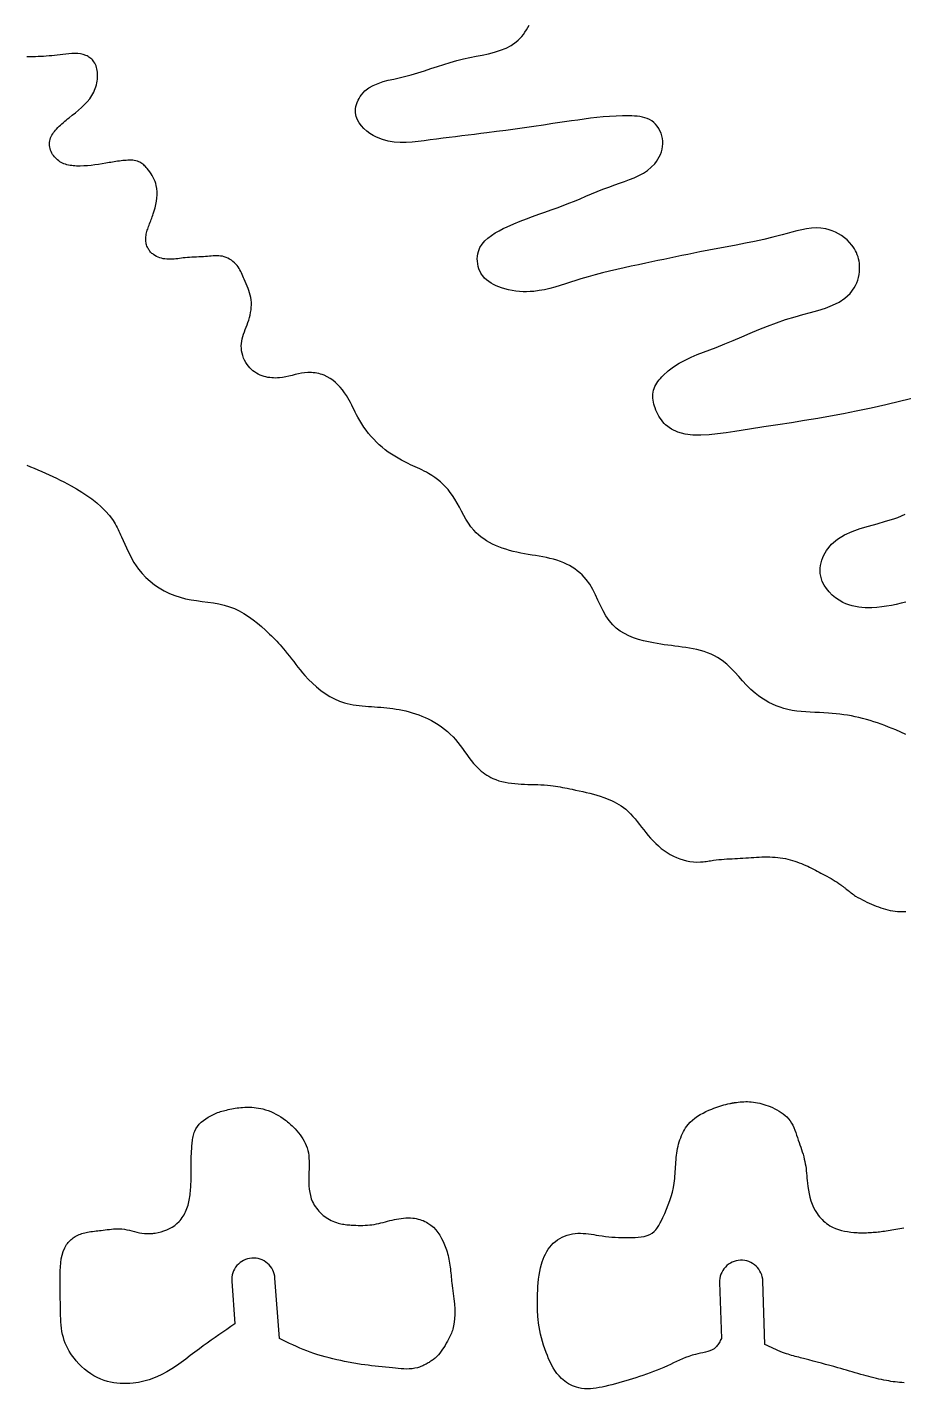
# Model space of a CAD drawing. Extents: x 0 to 235, y 0 to 140.
# Drawn here: x 174.3 to 204.63, y 0.79 to 47.94 of the extents above; entities that cross this region are included whole.
import ezdxf

# ---------------------------------------------------------------- set-up
doc = ezdxf.new("R2010")
doc.units = 0
doc.layers.add('CK_LEVEL_1', color=1, linetype='CONTINUOUS')

msp = doc.modelspace()

# ---------------------------------------------------------------- linework, layer by layer
at = {"layer": 'CK_LEVEL_1'}
for points in [[(205.058, 35.125), (204.534, 34.995), (204.015, 34.871), (203.5, 34.753), (202.986, 34.644), (202.544, 34.556), (202.1, 34.475), (201.653, 34.398), (201.2, 34.323), (200.74, 34.25), (200.269, 34.178), (199.787, 34.104), (199.291, 34.028), (198.779, 33.948), (198.484, 33.902), (198.187, 33.86), (197.892, 33.828), (197.604, 33.812), (197.325, 33.818), (197.06, 33.851), (196.814, 33.917), (196.589, 34.023), (196.389, 34.174), (196.337, 34.227), (196.288, 34.283), (196.241, 34.343), (196.198, 34.406), (196.157, 34.472), (196.119, 34.54), (196.084, 34.611), (196.053, 34.684), (196.025, 34.759), (196.003, 34.827), (195.984, 34.895), (195.969, 34.964), (195.957, 35.033), (195.95, 35.102), (195.948, 35.171), (195.951, 35.238), (195.959, 35.305), (195.972, 35.371), (195.992, 35.435), (196.017, 35.498), (196.048, 35.558), (196.083, 35.618), (196.121, 35.675), (196.163, 35.731), (196.208, 35.785), (196.256, 35.837), (196.305, 35.888), (196.478, 36.045), (196.664, 36.183), (196.86, 36.306), (197.063, 36.416), (197.273, 36.515), (197.486, 36.606), (197.703, 36.691), (197.919, 36.774), (198.135, 36.857), (198.435, 36.977), (198.731, 37.101), (199.025, 37.226), (199.319, 37.352), (199.615, 37.475), (199.916, 37.595), (200.224, 37.71), (200.541, 37.819), (200.869, 37.919), (201.132, 37.992), (201.398, 38.063), (201.662, 38.137), (201.918, 38.22), (202.163, 38.316), (202.39, 38.429), (202.594, 38.565), (202.772, 38.728), (202.916, 38.923), (202.961, 39.006), (203.001, 39.094), (203.035, 39.186), (203.062, 39.281), (203.083, 39.378), (203.097, 39.476), (203.104, 39.576), (203.103, 39.675), (203.095, 39.773), (203.084, 39.849), (203.067, 39.923), (203.047, 39.996), (203.021, 40.068), (202.992, 40.138), (202.959, 40.206), (202.921, 40.272), (202.88, 40.337), (202.835, 40.399), (202.757, 40.491), (202.672, 40.577), (202.579, 40.656), (202.481, 40.728), (202.377, 40.792), (202.269, 40.848), (202.158, 40.895), (202.044, 40.934), (201.929, 40.962), (201.764, 40.987), (201.599, 40.994), (201.432, 40.985), (201.265, 40.964), (201.097, 40.933), (200.929, 40.895), (200.761, 40.851), (200.593, 40.805), (200.426, 40.759), (200.104, 40.675), (199.785, 40.599), (199.466, 40.529), (199.149, 40.463), (198.832, 40.401), (198.516, 40.342), (198.2, 40.283), (197.884, 40.224), (197.568, 40.164), (197.361, 40.123), (197.154, 40.08), (196.947, 40.037), (196.739, 39.994), (196.532, 39.95), (196.324, 39.905), (196.117, 39.861), (195.909, 39.816), (195.702, 39.772), (195.451, 39.719), (195.2, 39.665), (194.95, 39.611), (194.7, 39.556), (194.45, 39.498), (194.201, 39.437), (193.953, 39.373), (193.705, 39.304), (193.458, 39.231), (193.278, 39.173), (193.099, 39.115), (192.919, 39.056), (192.739, 38.999), (192.559, 38.946), (192.378, 38.898), (192.196, 38.856), (192.013, 38.822), (191.829, 38.798), (191.704, 38.789), (191.579, 38.784), (191.454, 38.786), (191.328, 38.793), (191.202, 38.806), (191.077, 38.825), (190.952, 38.851), (190.828, 38.883), (190.704, 38.922), (190.612, 38.956), (190.522, 38.994), (190.434, 39.037), (190.349, 39.084), (190.269, 39.137), (190.193, 39.196), (190.124, 39.26), (190.062, 39.331), (190.008, 39.408), (190.008, 39.408), (190.007, 39.41), (190.006, 39.411), (190.005, 39.412), (190.004, 39.414), (190.004, 39.415), (190.003, 39.416), (190.002, 39.418), (190.001, 39.419), (190, 39.42), (189.96, 39.497), (189.927, 39.578), (189.902, 39.663), (189.884, 39.749), (189.873, 39.838), (189.871, 39.926), (189.876, 40.014), (189.889, 40.099), (189.91, 40.181), (189.963, 40.313), (190.037, 40.434), (190.13, 40.543), (190.237, 40.644), (190.357, 40.736), (190.487, 40.82), (190.623, 40.897), (190.764, 40.969), (190.907, 41.037), (191.13, 41.136), (191.351, 41.227), (191.57, 41.312), (191.786, 41.392), (192.001, 41.469), (192.214, 41.544), (192.426, 41.619), (192.636, 41.695), (192.846, 41.773), (193.04, 41.849), (193.234, 41.927), (193.428, 42.007), (193.623, 42.089), (193.819, 42.17), (194.017, 42.251), (194.217, 42.332), (194.42, 42.41), (194.626, 42.485), (194.797, 42.545), (194.968, 42.604), (195.138, 42.666), (195.304, 42.733), (195.465, 42.807), (195.618, 42.89), (195.762, 42.985), (195.894, 43.094), (196.013, 43.219), (196.07, 43.293), (196.122, 43.371), (196.169, 43.454), (196.209, 43.54), (196.241, 43.629), (196.267, 43.721), (196.284, 43.814), (196.292, 43.909), (196.29, 44.004), (196.279, 44.095), (196.259, 44.186), (196.23, 44.274), (196.193, 44.359), (196.149, 44.441), (196.098, 44.516), (196.04, 44.586), (195.976, 44.648), (195.907, 44.702), (195.833, 44.747), (195.754, 44.783), (195.671, 44.812), (195.585, 44.833), (195.497, 44.849), (195.407, 44.861), (195.315, 44.868), (195.223, 44.872), (195.13, 44.874), (194.899, 44.874), (194.672, 44.868), (194.447, 44.855), (194.224, 44.837), (194.004, 44.815), (193.784, 44.79), (193.565, 44.762), (193.347, 44.731), (193.128, 44.7), (192.806, 44.653), (192.483, 44.606), (192.158, 44.558), (191.833, 44.511), (191.508, 44.464), (191.182, 44.418), (190.856, 44.373), (190.531, 44.329), (190.206, 44.287), (189.989, 44.26), (189.772, 44.233), (189.555, 44.207), (189.338, 44.181), (189.121, 44.155), (188.903, 44.128), (188.685, 44.101), (188.465, 44.073), (188.245, 44.043), (188.036, 44.014), (187.827, 43.988), (187.617, 43.966), (187.408, 43.954), (187.2, 43.953), (186.993, 43.968), (186.788, 44.001), (186.586, 44.056), (186.386, 44.137), (186.268, 44.198), (186.155, 44.269), (186.047, 44.348), (185.947, 44.436), (185.858, 44.532), (185.783, 44.634), (185.722, 44.743), (185.68, 44.857), (185.658, 44.976), (185.655, 45.049), (185.659, 45.123), (185.671, 45.197), (185.69, 45.271), (185.714, 45.343), (185.744, 45.414), (185.779, 45.482), (185.818, 45.546), (185.861, 45.607), (185.981, 45.738), (186.119, 45.844), (186.272, 45.932), (186.437, 46.002), (186.611, 46.06), (186.792, 46.109), (186.977, 46.152), (187.163, 46.192), (187.347, 46.234), (187.585, 46.295), (187.817, 46.363), (188.044, 46.435), (188.268, 46.51), (188.49, 46.585), (188.713, 46.659), (188.937, 46.729), (189.165, 46.795), (189.399, 46.853), (189.612, 46.899), (189.827, 46.941), (190.044, 46.983), (190.258, 47.028), (190.468, 47.081), (190.671, 47.145), (190.865, 47.223), (191.046, 47.318), (191.213, 47.436), (191.281, 47.494), (191.346, 47.558), (191.407, 47.625), (191.465, 47.697), (191.52, 47.772), (191.571, 47.851), (191.618, 47.933), (191.662, 48.019)], [(204.706, 23.456), (204.531, 23.533), (204.355, 23.609), (204.23, 23.661), (204.104, 23.711), (203.978, 23.76), (203.851, 23.807), (203.723, 23.852), (203.594, 23.895), (203.465, 23.935), (203.335, 23.973), (203.205, 24.008), (203.076, 24.039), (202.946, 24.068), (202.816, 24.094), (202.685, 24.117), (202.553, 24.138), (202.421, 24.156), (202.289, 24.171), (202.156, 24.184), (202.023, 24.195), (201.866, 24.204), (201.709, 24.211), (201.552, 24.217), (201.395, 24.225), (201.238, 24.234), (201.082, 24.247), (200.927, 24.264), (200.773, 24.288), (200.62, 24.319), (200.484, 24.354), (200.349, 24.397), (200.217, 24.446), (200.087, 24.502), (199.959, 24.565), (199.835, 24.635), (199.715, 24.71), (199.599, 24.792), (199.487, 24.88), (199.336, 25.015), (199.193, 25.159), (199.055, 25.307), (198.92, 25.458), (198.784, 25.607), (198.645, 25.751), (198.502, 25.887), (198.35, 26.01), (198.189, 26.119), (198.078, 26.18), (197.962, 26.234), (197.843, 26.281), (197.72, 26.322), (197.595, 26.358), (197.468, 26.39), (197.34, 26.417), (197.211, 26.441), (197.083, 26.462), (196.959, 26.481), (196.835, 26.498), (196.712, 26.514), (196.589, 26.529), (196.466, 26.545), (196.343, 26.561), (196.219, 26.579), (196.095, 26.599), (195.969, 26.621), (195.795, 26.656), (195.622, 26.698), (195.449, 26.747), (195.28, 26.804), (195.117, 26.871), (194.961, 26.947), (194.815, 27.035), (194.679, 27.134), (194.557, 27.246), (194.431, 27.395), (194.322, 27.559), (194.224, 27.734), (194.134, 27.918), (194.048, 28.105), (193.96, 28.292), (193.866, 28.476), (193.762, 28.652), (193.644, 28.818), (193.573, 28.901), (193.498, 28.98), (193.417, 29.054), (193.333, 29.124), (193.245, 29.189), (193.153, 29.249), (193.059, 29.305), (192.962, 29.355), (192.863, 29.401), (192.746, 29.447), (192.627, 29.487), (192.507, 29.522), (192.385, 29.552), (192.262, 29.579), (192.139, 29.603), (192.015, 29.625), (191.89, 29.645), (191.766, 29.666), (191.635, 29.688), (191.505, 29.711), (191.375, 29.736), (191.245, 29.763), (191.117, 29.793), (190.989, 29.827), (190.862, 29.864), (190.736, 29.906), (190.612, 29.953), (190.504, 29.998), (190.398, 30.048), (190.295, 30.102), (190.193, 30.16), (190.096, 30.223), (190.002, 30.291), (189.912, 30.363), (189.827, 30.44), (189.749, 30.522), (189.65, 30.642), (189.561, 30.769), (189.479, 30.903), (189.402, 31.04), (189.328, 31.18), (189.254, 31.321), (189.178, 31.461), (189.098, 31.598), (189.012, 31.731), (188.937, 31.833), (188.858, 31.931), (188.775, 32.024), (188.686, 32.114), (188.594, 32.199), (188.497, 32.279), (188.397, 32.355), (188.294, 32.426), (188.188, 32.491), (188.112, 32.534), (188.035, 32.574), (187.957, 32.612), (187.879, 32.65), (187.8, 32.686), (187.72, 32.722), (187.641, 32.757), (187.562, 32.794), (187.483, 32.831), (187.363, 32.89), (187.244, 32.952), (187.128, 33.017), (187.013, 33.086), (186.9, 33.158), (186.79, 33.233), (186.683, 33.313), (186.579, 33.397), (186.478, 33.484), (186.38, 33.577), (186.286, 33.674), (186.195, 33.774), (186.108, 33.879), (186.025, 33.986), (185.947, 34.096), (185.872, 34.209), (185.802, 34.325), (185.736, 34.442), (185.692, 34.525), (185.65, 34.609), (185.609, 34.693), (185.568, 34.777), (185.527, 34.861), (185.484, 34.944), (185.44, 35.027), (185.394, 35.109), (185.345, 35.19), (185.279, 35.289), (185.207, 35.384), (185.131, 35.475), (185.049, 35.562), (184.962, 35.643), (184.871, 35.717), (184.774, 35.784), (184.673, 35.842), (184.567, 35.891), (184.507, 35.913), (184.446, 35.933), (184.385, 35.949), (184.322, 35.962), (184.259, 35.973), (184.196, 35.98), (184.133, 35.985), (184.069, 35.986), (184.006, 35.985), (183.896, 35.976), (183.786, 35.96), (183.678, 35.939), (183.57, 35.914), (183.462, 35.888), (183.353, 35.862), (183.245, 35.838), (183.135, 35.818), (183.025, 35.804), (182.958, 35.799), (182.89, 35.797), (182.823, 35.798), (182.755, 35.802), (182.688, 35.809), (182.621, 35.82), (182.555, 35.834), (182.49, 35.852), (182.425, 35.873), (182.357, 35.9), (182.291, 35.932), (182.227, 35.967), (182.165, 36.007), (182.106, 36.051), (182.05, 36.098), (181.997, 36.15), (181.948, 36.205), (181.903, 36.263), (181.856, 36.335), (181.816, 36.41), (181.782, 36.489), (181.753, 36.571), (181.732, 36.654), (181.716, 36.739), (181.707, 36.823), (181.705, 36.908), (181.709, 36.992), (181.72, 37.075), (181.737, 37.157), (181.759, 37.238), (181.784, 37.318), (181.812, 37.398), (181.843, 37.478), (181.874, 37.558), (181.904, 37.639), (181.934, 37.72), (181.962, 37.805), (181.987, 37.891), (182.008, 37.978), (182.026, 38.066), (182.04, 38.153), (182.049, 38.241), (182.053, 38.328), (182.052, 38.415), (182.045, 38.502), (182.032, 38.583), (182.014, 38.664), (181.992, 38.744), (181.966, 38.823), (181.938, 38.902), (181.907, 38.981), (181.874, 39.059), (181.841, 39.138), (181.808, 39.216), (181.785, 39.272), (181.761, 39.327), (181.737, 39.382), (181.712, 39.436), (181.686, 39.49), (181.658, 39.542), (181.627, 39.593), (181.594, 39.642), (181.558, 39.69), (181.514, 39.741), (181.466, 39.789), (181.414, 39.833), (181.359, 39.874), (181.301, 39.911), (181.241, 39.943), (181.179, 39.971), (181.116, 39.994), (181.051, 40.011), (180.988, 40.022), (180.924, 40.029), (180.86, 40.031), (180.795, 40.03), (180.73, 40.027), (180.665, 40.022), (180.6, 40.016), (180.535, 40.009), (180.469, 40.004), (180.39, 39.998), (180.31, 39.993), (180.231, 39.989), (180.152, 39.986), (180.073, 39.983), (179.994, 39.979), (179.915, 39.975), (179.837, 39.969), (179.758, 39.962), (179.695, 39.954), (179.631, 39.945), (179.567, 39.937), (179.504, 39.928), (179.44, 39.92), (179.376, 39.914), (179.312, 39.909), (179.248, 39.907), (179.183, 39.908), (179.122, 39.912), (179.061, 39.919), (179, 39.929), (178.94, 39.944), (178.881, 39.962), (178.824, 39.983), (178.768, 40.009), (178.715, 40.039), (178.665, 40.072), (178.639, 40.092), (178.613, 40.114), (178.589, 40.136), (178.566, 40.16), (178.544, 40.185), (178.524, 40.21), (178.505, 40.237), (178.487, 40.265), (178.471, 40.293), (178.454, 40.33), (178.439, 40.367), (178.426, 40.406), (178.416, 40.445), (178.408, 40.484), (178.403, 40.525), (178.399, 40.565), (178.398, 40.606), (178.399, 40.646), (178.402, 40.691), (178.408, 40.737), (178.416, 40.781), (178.426, 40.826), (178.438, 40.87), (178.451, 40.914), (178.465, 40.957), (178.479, 41), (178.495, 41.043), (178.513, 41.092), (178.531, 41.14), (178.549, 41.189), (178.568, 41.237), (178.586, 41.285), (178.604, 41.334), (178.622, 41.382), (178.64, 41.431), (178.657, 41.481), (178.691, 41.587), (178.721, 41.696), (178.747, 41.805), (178.768, 41.916), (178.782, 42.027), (178.79, 42.137), (178.789, 42.247), (178.78, 42.356), (178.76, 42.463), (178.741, 42.534), (178.718, 42.604), (178.689, 42.673), (178.657, 42.74), (178.621, 42.806), (178.582, 42.871), (178.539, 42.934), (178.493, 42.995), (178.444, 43.054), (178.416, 43.086), (178.387, 43.117), (178.357, 43.147), (178.326, 43.176), (178.295, 43.203), (178.262, 43.228), (178.228, 43.251), (178.193, 43.271), (178.157, 43.289), (178.107, 43.308), (178.055, 43.322), (178.001, 43.332), (177.946, 43.338), (177.89, 43.341), (177.833, 43.341), (177.776, 43.339), (177.719, 43.335), (177.663, 43.33), (177.602, 43.324), (177.543, 43.317), (177.484, 43.309), (177.425, 43.301), (177.367, 43.293), (177.309, 43.284), (177.251, 43.275), (177.193, 43.265), (177.135, 43.255), (177.011, 43.234), (176.886, 43.213), (176.761, 43.194), (176.635, 43.175), (176.509, 43.16), (176.383, 43.148), (176.255, 43.14), (176.128, 43.137), (176, 43.139), (175.944, 43.142), (175.889, 43.147), (175.834, 43.153), (175.779, 43.161), (175.725, 43.172), (175.671, 43.184), (175.619, 43.2), (175.567, 43.218), (175.517, 43.24), (175.471, 43.263), (175.427, 43.288), (175.385, 43.317), (175.344, 43.348), (175.305, 43.382), (175.269, 43.418), (175.234, 43.457), (175.203, 43.498), (175.174, 43.541), (175.146, 43.589), (175.122, 43.639), (175.102, 43.691), (175.086, 43.744), (175.074, 43.797), (175.066, 43.851), (175.063, 43.905), (175.065, 43.958), (175.072, 44.011), (175.085, 44.061), (175.102, 44.111), (175.123, 44.159), (175.148, 44.205), (175.177, 44.251), (175.208, 44.295), (175.241, 44.338), (175.276, 44.38), (175.311, 44.42), (175.357, 44.468), (175.402, 44.515), (175.449, 44.559), (175.497, 44.603), (175.545, 44.646), (175.594, 44.688), (175.643, 44.729), (175.693, 44.77), (175.744, 44.811), (175.853, 44.898), (175.962, 44.986), (176.07, 45.076), (176.176, 45.168), (176.276, 45.265), (176.371, 45.365), (176.457, 45.471), (176.534, 45.583), (176.6, 45.701), (176.627, 45.761), (176.65, 45.822), (176.671, 45.885), (176.689, 45.949), (176.703, 46.014), (176.714, 46.08), (176.722, 46.147), (176.727, 46.215), (176.728, 46.283), (176.727, 46.339), (176.723, 46.394), (176.717, 46.449), (176.707, 46.503), (176.694, 46.556), (176.678, 46.607), (176.658, 46.657), (176.634, 46.704), (176.605, 46.749), (176.582, 46.781), (176.555, 46.811), (176.527, 46.839), (176.497, 46.865), (176.466, 46.89), (176.433, 46.913), (176.399, 46.934), (176.364, 46.953), (176.328, 46.97), (176.235, 47.004), (176.139, 47.025), (176.041, 47.037), (175.941, 47.04), (175.84, 47.037), (175.738, 47.028), (175.635, 47.016), (175.532, 47.002), (175.43, 46.988), (175.334, 46.977), (175.239, 46.966), (175.144, 46.957), (175.049, 46.95), (174.955, 46.943), (174.861, 46.937), (174.767, 46.932), (174.673, 46.928), (174.579, 46.925), (174.531, 46.924), (174.482, 46.922), (174.433, 46.921), (174.384, 46.921), (174.335, 46.921), (174.286, 46.921)], [(174.287, 32.78), (174.414, 32.726), (174.541, 32.672), (174.667, 32.617), (174.796, 32.56), (174.924, 32.503), (175.052, 32.444), (175.179, 32.385), (175.306, 32.324), (175.433, 32.261), (175.559, 32.197), (175.685, 32.132), (175.811, 32.064), (175.996, 31.959), (176.18, 31.848), (176.36, 31.731), (176.534, 31.608), (176.701, 31.476), (176.859, 31.337), (177.007, 31.188), (177.142, 31.03), (177.264, 30.861), (177.301, 30.802), (177.337, 30.742), (177.372, 30.681), (177.405, 30.618), (177.437, 30.556), (177.468, 30.492), (177.498, 30.428), (177.528, 30.364), (177.558, 30.299), (177.615, 30.17), (177.673, 30.041), (177.732, 29.912), (177.791, 29.784), (177.854, 29.658), (177.92, 29.534), (177.99, 29.413), (178.065, 29.295), (178.146, 29.181), (178.269, 29.031), (178.403, 28.89), (178.548, 28.758), (178.703, 28.637), (178.867, 28.526), (179.038, 28.427), (179.215, 28.339), (179.398, 28.265), (179.584, 28.203), (179.774, 28.155), (179.966, 28.117), (180.159, 28.087), (180.353, 28.061), (180.546, 28.035), (180.738, 28.008), (180.927, 27.974), (181.113, 27.932), (181.296, 27.877), (181.467, 27.811), (181.634, 27.731), (181.797, 27.64), (181.955, 27.538), (182.109, 27.428), (182.259, 27.311), (182.405, 27.188), (182.546, 27.06), (182.684, 26.929), (182.747, 26.867), (182.809, 26.805), (182.871, 26.742), (182.931, 26.679), (182.99, 26.615), (183.049, 26.551), (183.107, 26.486), (183.163, 26.42), (183.219, 26.354), (183.295, 26.261), (183.37, 26.166), (183.443, 26.07), (183.517, 25.974), (183.591, 25.878), (183.666, 25.782), (183.742, 25.687), (183.819, 25.592), (183.9, 25.499), (184.028, 25.36), (184.163, 25.226), (184.304, 25.099), (184.452, 24.979), (184.605, 24.869), (184.764, 24.769), (184.928, 24.681), (185.097, 24.607), (185.272, 24.547), (185.372, 24.52), (185.474, 24.497), (185.577, 24.479), (185.681, 24.464), (185.786, 24.451), (185.891, 24.441), (185.997, 24.433), (186.102, 24.425), (186.208, 24.418), (186.315, 24.41), (186.422, 24.402), (186.529, 24.394), (186.635, 24.384), (186.741, 24.374), (186.847, 24.362), (186.953, 24.348), (187.058, 24.332), (187.163, 24.315), (187.279, 24.292), (187.394, 24.267), (187.508, 24.239), (187.622, 24.207), (187.734, 24.172), (187.846, 24.133), (187.956, 24.091), (188.065, 24.045), (188.172, 23.995), (188.291, 23.934), (188.407, 23.868), (188.52, 23.797), (188.63, 23.721), (188.736, 23.641), (188.839, 23.556), (188.938, 23.466), (189.031, 23.372), (189.121, 23.274), (189.203, 23.174), (189.282, 23.071), (189.358, 22.967), (189.433, 22.861), (189.508, 22.755), (189.584, 22.65), (189.662, 22.547), (189.745, 22.447), (189.832, 22.351), (189.888, 22.294), (189.946, 22.24), (190.007, 22.187), (190.07, 22.137), (190.134, 22.09), (190.201, 22.045), (190.269, 22.004), (190.339, 21.965), (190.41, 21.931), (190.512, 21.888), (190.617, 21.852), (190.725, 21.822), (190.833, 21.797), (190.944, 21.778), (191.055, 21.762), (191.167, 21.75), (191.28, 21.741), (191.393, 21.734), (191.507, 21.729), (191.621, 21.725), (191.734, 21.722), (191.848, 21.719), (191.961, 21.715), (192.073, 21.711), (192.186, 21.704), (192.298, 21.696), (192.41, 21.685), (192.493, 21.675), (192.575, 21.663), (192.657, 21.65), (192.74, 21.636), (192.822, 21.621), (192.904, 21.605), (192.986, 21.588), (193.068, 21.571), (193.15, 21.554), (193.273, 21.528), (193.397, 21.502), (193.52, 21.475), (193.643, 21.446), (193.765, 21.416), (193.887, 21.384), (194.008, 21.349), (194.129, 21.311), (194.249, 21.27), (194.339, 21.236), (194.429, 21.2), (194.518, 21.161), (194.605, 21.119), (194.69, 21.075), (194.773, 21.027), (194.854, 20.976), (194.931, 20.922), (195.006, 20.864), (195.094, 20.786), (195.178, 20.703), (195.258, 20.617), (195.335, 20.526), (195.409, 20.433), (195.483, 20.339), (195.556, 20.244), (195.629, 20.148), (195.704, 20.054), (195.786, 19.955), (195.87, 19.859), (195.957, 19.766), (196.046, 19.676), (196.14, 19.59), (196.237, 19.508), (196.337, 19.431), (196.442, 19.36), (196.551, 19.294), (196.657, 19.238), (196.767, 19.188), (196.881, 19.144), (196.996, 19.107), (197.113, 19.077), (197.232, 19.054), (197.351, 19.04), (197.47, 19.033), (197.59, 19.036), (197.641, 19.039), (197.692, 19.045), (197.743, 19.051), (197.794, 19.058), (197.845, 19.066), (197.896, 19.074), (197.947, 19.082), (197.998, 19.09), (198.048, 19.098), (198.14, 19.11), (198.232, 19.12), (198.325, 19.128), (198.417, 19.134), (198.51, 19.14), (198.602, 19.145), (198.695, 19.15), (198.787, 19.154), (198.88, 19.159), (198.973, 19.165), (199.066, 19.172), (199.16, 19.178), (199.253, 19.185), (199.346, 19.191), (199.439, 19.197), (199.533, 19.202), (199.626, 19.207), (199.72, 19.21), (199.811, 19.212), (199.903, 19.212), (199.994, 19.211), (200.085, 19.208), (200.176, 19.202), (200.267, 19.194), (200.358, 19.184), (200.448, 19.17), (200.537, 19.154), (200.617, 19.136), (200.697, 19.115), (200.776, 19.093), (200.855, 19.068), (200.933, 19.041), (201.011, 19.012), (201.088, 18.982), (201.164, 18.95), (201.24, 18.917), (201.307, 18.886), (201.373, 18.855), (201.439, 18.823), (201.505, 18.79), (201.57, 18.756), (201.635, 18.723), (201.7, 18.688), (201.765, 18.654), (201.83, 18.618), (201.901, 18.579), (201.972, 18.54), (202.043, 18.5), (202.113, 18.459), (202.183, 18.418), (202.252, 18.375), (202.32, 18.332), (202.388, 18.287), (202.455, 18.241), (202.474, 18.227), (202.494, 18.213), (202.513, 18.199), (202.532, 18.185), (202.551, 18.17), (202.571, 18.156), (202.59, 18.141), (202.609, 18.127), (202.628, 18.112), (202.665, 18.083), (202.703, 18.054), (202.74, 18.025), (202.777, 17.996), (202.814, 17.967), (202.851, 17.937), (202.889, 17.908), (202.926, 17.878), (202.963, 17.849), (203.04, 17.808), (203.119, 17.768), (203.197, 17.727), (203.275, 17.688), (203.354, 17.65), (203.434, 17.612), (203.514, 17.576), (203.595, 17.541), (203.677, 17.508), (203.756, 17.478), (203.837, 17.45), (203.918, 17.424), (204, 17.401), (204.082, 17.38), (204.165, 17.362), (204.248, 17.347), (204.331, 17.336), (204.415, 17.327), (204.511, 17.322), (204.606, 17.321), (204.702, 17.322)], [(204.704, 28.036), (204.538, 27.995), (204.371, 27.957), (204.204, 27.922), (204.036, 27.892), (203.868, 27.868), (203.699, 27.85), (203.528, 27.84), (203.414, 27.838), (203.299, 27.841), (203.184, 27.848), (203.07, 27.86), (202.957, 27.879), (202.845, 27.905), (202.734, 27.937), (202.625, 27.978), (202.518, 28.027), (202.39, 28.099), (202.267, 28.184), (202.153, 28.28), (202.048, 28.387), (201.954, 28.502), (201.875, 28.625), (201.811, 28.755), (201.766, 28.89), (201.74, 29.029), (201.734, 29.121), (201.737, 29.214), (201.748, 29.306), (201.767, 29.397), (201.792, 29.488), (201.824, 29.576), (201.862, 29.661), (201.905, 29.744), (201.952, 29.822), (202.128, 30.04), (202.34, 30.218), (202.58, 30.363), (202.843, 30.483), (203.123, 30.583), (203.414, 30.67), (203.709, 30.752), (204.003, 30.835), (204.29, 30.925), (204.424, 30.972), (204.555, 31.023), (204.683, 31.076)]]:
    msp.add_lwpolyline(points, dxfattribs=at)
msp.add_lwpolyline([(181.48, 3.037), (181.343, 2.944), (181.205, 2.851), (181.068, 2.758), (180.931, 2.665), (180.795, 2.57), (180.659, 2.475), (180.523, 2.378), (180.388, 2.281), (180.254, 2.181), (180.096, 2.062), (179.939, 1.942), (179.781, 1.823), (179.621, 1.706), (179.46, 1.592), (179.296, 1.484), (179.129, 1.383), (178.957, 1.29), (178.781, 1.207), (178.693, 1.171), (178.605, 1.138), (178.515, 1.108), (178.425, 1.08), (178.333, 1.055), (178.241, 1.034), (178.147, 1.015), (178.053, 0.999), (177.959, 0.987), (177.847, 0.977), (177.734, 0.971), (177.622, 0.971), (177.51, 0.975), (177.398, 0.985), (177.287, 1.001), (177.178, 1.021), (177.069, 1.048), (176.963, 1.081), (176.84, 1.127), (176.72, 1.182), (176.603, 1.245), (176.491, 1.314), (176.382, 1.391), (176.278, 1.474), (176.178, 1.562), (176.083, 1.657), (175.994, 1.756), (175.927, 1.837), (175.864, 1.921), (175.805, 2.007), (175.75, 2.095), (175.7, 2.186), (175.654, 2.279), (175.613, 2.374), (175.576, 2.47), (175.546, 2.569), (175.519, 2.674), (175.497, 2.781), (175.48, 2.889), (175.468, 2.998), (175.459, 3.108), (175.453, 3.218), (175.449, 3.328), (175.446, 3.438), (175.445, 3.547), (175.443, 3.664), (175.442, 3.78), (175.441, 3.896), (175.44, 4.011), (175.44, 4.128), (175.439, 4.244), (175.438, 4.362), (175.438, 4.48), (175.437, 4.6), (175.437, 4.739), (175.439, 4.879), (175.444, 5.018), (175.455, 5.156), (175.473, 5.292), (175.501, 5.423), (175.54, 5.55), (175.592, 5.671), (175.659, 5.784), (175.686, 5.821), (175.715, 5.857), (175.745, 5.892), (175.777, 5.925), (175.811, 5.957), (175.846, 5.987), (175.883, 6.016), (175.921, 6.043), (175.96, 6.067), (176.003, 6.092), (176.048, 6.114), (176.094, 6.134), (176.14, 6.152), (176.188, 6.168), (176.235, 6.182), (176.284, 6.195), (176.333, 6.206), (176.381, 6.217), (176.441, 6.227), (176.5, 6.237), (176.56, 6.245), (176.62, 6.253), (176.679, 6.26), (176.739, 6.266), (176.799, 6.273), (176.859, 6.279), (176.919, 6.286), (176.992, 6.295), (177.064, 6.304), (177.137, 6.313), (177.209, 6.321), (177.282, 6.328), (177.354, 6.333), (177.426, 6.335), (177.498, 6.334), (177.57, 6.329), (177.658, 6.318), (177.745, 6.302), (177.832, 6.282), (177.919, 6.26), (178.006, 6.238), (178.093, 6.216), (178.18, 6.197), (178.267, 6.181), (178.355, 6.17), (178.395, 6.167), (178.436, 6.166), (178.476, 6.165), (178.517, 6.166), (178.558, 6.168), (178.598, 6.172), (178.639, 6.176), (178.68, 6.181), (178.721, 6.187), (178.824, 6.206), (178.926, 6.232), (179.027, 6.263), (179.125, 6.3), (179.22, 6.343), (179.311, 6.393), (179.398, 6.45), (179.478, 6.513), (179.553, 6.583), (179.591, 6.626), (179.628, 6.672), (179.662, 6.719), (179.694, 6.768), (179.724, 6.818), (179.752, 6.87), (179.777, 6.923), (179.8, 6.976), (179.822, 7.031), (179.842, 7.089), (179.86, 7.148), (179.876, 7.207), (179.89, 7.266), (179.903, 7.326), (179.914, 7.386), (179.923, 7.447), (179.932, 7.507), (179.939, 7.568), (179.946, 7.633), (179.951, 7.697), (179.956, 7.762), (179.959, 7.827), (179.962, 7.892), (179.964, 7.956), (179.966, 8.021), (179.967, 8.086), (179.967, 8.151), (179.967, 8.216), (179.967, 8.281), (179.966, 8.346), (179.966, 8.411), (179.966, 8.476), (179.965, 8.541), (179.966, 8.606), (179.966, 8.671), (179.968, 8.735), (179.969, 8.795), (179.972, 8.855), (179.975, 8.916), (179.978, 8.976), (179.982, 9.036), (179.987, 9.096), (179.992, 9.156), (179.997, 9.217), (180.003, 9.278), (180.008, 9.327), (180.013, 9.377), (180.02, 9.427), (180.027, 9.476), (180.036, 9.525), (180.047, 9.573), (180.06, 9.62), (180.075, 9.667), (180.092, 9.712), (180.135, 9.797), (180.188, 9.877), (180.249, 9.952), (180.318, 10.022), (180.394, 10.086), (180.474, 10.146), (180.559, 10.201), (180.647, 10.25), (180.736, 10.294), (180.785, 10.316), (180.834, 10.336), (180.884, 10.355), (180.934, 10.373), (180.984, 10.39), (181.034, 10.405), (181.085, 10.42), (181.136, 10.434), (181.187, 10.446), (181.248, 10.461), (181.309, 10.475), (181.371, 10.487), (181.434, 10.499), (181.496, 10.509), (181.559, 10.518), (181.622, 10.526), (181.686, 10.533), (181.749, 10.538), (181.828, 10.542), (181.907, 10.544), (181.987, 10.544), (182.065, 10.541), (182.144, 10.535), (182.222, 10.527), (182.3, 10.515), (182.377, 10.501), (182.453, 10.483), (182.546, 10.457), (182.638, 10.426), (182.728, 10.39), (182.816, 10.35), (182.902, 10.307), (182.987, 10.259), (183.07, 10.209), (183.15, 10.155), (183.228, 10.098), (183.268, 10.067), (183.308, 10.035), (183.347, 10.003), (183.386, 9.97), (183.423, 9.936), (183.461, 9.901), (183.497, 9.865), (183.533, 9.829), (183.569, 9.792), (183.627, 9.727), (183.684, 9.66), (183.738, 9.591), (183.789, 9.52), (183.836, 9.447), (183.879, 9.373), (183.918, 9.296), (183.952, 9.218), (183.981, 9.138), (184.005, 9.049), (184.024, 8.959), (184.037, 8.867), (184.045, 8.775), (184.049, 8.681), (184.05, 8.586), (184.049, 8.49), (184.047, 8.394), (184.044, 8.297), (184.04, 8.178), (184.039, 8.059), (184.039, 7.941), (184.044, 7.824), (184.054, 7.708), (184.07, 7.594), (184.093, 7.483), (184.125, 7.375), (184.167, 7.27), (184.197, 7.21), (184.23, 7.153), (184.266, 7.097), (184.305, 7.042), (184.348, 6.989), (184.392, 6.939), (184.44, 6.89), (184.489, 6.843), (184.541, 6.799), (184.593, 6.758), (184.646, 6.72), (184.7, 6.685), (184.757, 6.651), (184.814, 6.621), (184.872, 6.593), (184.932, 6.569), (184.993, 6.547), (185.054, 6.528), (185.103, 6.516), (185.153, 6.505), (185.203, 6.496), (185.254, 6.488), (185.304, 6.482), (185.355, 6.476), (185.406, 6.472), (185.457, 6.468), (185.509, 6.464), (185.589, 6.459), (185.669, 6.455), (185.75, 6.453), (185.83, 6.451), (185.91, 6.451), (185.99, 6.454), (186.069, 6.458), (186.149, 6.465), (186.227, 6.474), (186.305, 6.487), (186.383, 6.501), (186.46, 6.518), (186.537, 6.537), (186.614, 6.556), (186.691, 6.576), (186.768, 6.596), (186.846, 6.616), (186.923, 6.635), (187.002, 6.652), (187.08, 6.668), (187.159, 6.682), (187.238, 6.694), (187.318, 6.703), (187.397, 6.709), (187.477, 6.711), (187.557, 6.709), (187.636, 6.704), (187.698, 6.696), (187.76, 6.685), (187.821, 6.672), (187.882, 6.656), (187.941, 6.637), (187.999, 6.615), (188.056, 6.59), (188.112, 6.562), (188.165, 6.531), (188.261, 6.464), (188.35, 6.387), (188.431, 6.3), (188.506, 6.207), (188.573, 6.107), (188.635, 6.002), (188.689, 5.893), (188.738, 5.781), (188.781, 5.668), (188.803, 5.603), (188.824, 5.538), (188.842, 5.473), (188.859, 5.407), (188.875, 5.342), (188.889, 5.276), (188.902, 5.211), (188.913, 5.145), (188.923, 5.079), (188.933, 5.01), (188.941, 4.941), (188.949, 4.872), (188.956, 4.802), (188.963, 4.733), (188.969, 4.663), (188.976, 4.593), (188.983, 4.522), (188.991, 4.452), (189.012, 4.273), (189.036, 4.093), (189.059, 3.913), (189.079, 3.734), (189.092, 3.555), (189.095, 3.378), (189.087, 3.203), (189.064, 3.031), (189.024, 2.863), (189.008, 2.814), (188.991, 2.766), (188.973, 2.718), (188.953, 2.671), (188.932, 2.624), (188.91, 2.577), (188.887, 2.53), (188.863, 2.484), (188.838, 2.438), (188.799, 2.367), (188.759, 2.296), (188.716, 2.227), (188.672, 2.159), (188.626, 2.094), (188.577, 2.03), (188.525, 1.97), (188.47, 1.912), (188.412, 1.858), (188.384, 1.834), (188.355, 1.811), (188.325, 1.789), (188.295, 1.767), (188.264, 1.746), (188.233, 1.726), (188.201, 1.706), (188.169, 1.687), (188.137, 1.668), (188.1, 1.648), (188.064, 1.629), (188.026, 1.61), (187.989, 1.593), (187.951, 1.576), (187.913, 1.561), (187.875, 1.546), (187.836, 1.533), (187.797, 1.522), (187.705, 1.501), (187.612, 1.487), (187.518, 1.48), (187.423, 1.477), (187.328, 1.48), (187.232, 1.486), (187.135, 1.494), (187.039, 1.503), (186.942, 1.514), (186.82, 1.527), (186.698, 1.539), (186.576, 1.552), (186.455, 1.564), (186.334, 1.577), (186.214, 1.591), (186.094, 1.605), (185.974, 1.621), (185.854, 1.639), (185.79, 1.649), (185.726, 1.659), (185.662, 1.67), (185.598, 1.681), (185.534, 1.693), (185.47, 1.705), (185.405, 1.717), (185.341, 1.73), (185.277, 1.743), (185.143, 1.771), (185.01, 1.8), (184.876, 1.83), (184.743, 1.862), (184.611, 1.896), (184.479, 1.933), (184.349, 1.972), (184.219, 2.014), (184.09, 2.058), (183.969, 2.104), (183.848, 2.152), (183.729, 2.202), (183.61, 2.255), (183.491, 2.309), (183.373, 2.364), (183.256, 2.42), (183.139, 2.477), (183.022, 2.535), (182.87, 4.623, 0.414214), (182.067, 5.317, 0.414214), (181.373, 4.514), (181.48, 3.037)], format="xyb", close=True, dxfattribs=at)
msp.add_lwpolyline([(204.64, 1.002), (204.563, 1.006), (204.486, 1.011), (204.41, 1.019), (204.334, 1.028), (204.258, 1.039), (204.183, 1.05), (204.109, 1.063), (204.034, 1.077), (203.946, 1.094), (203.858, 1.112), (203.77, 1.131), (203.682, 1.151), (203.595, 1.172), (203.507, 1.193), (203.42, 1.215), (203.332, 1.238), (203.245, 1.261), (203.145, 1.289), (203.046, 1.317), (202.947, 1.345), (202.848, 1.374), (202.749, 1.403), (202.65, 1.432), (202.551, 1.461), (202.452, 1.49), (202.353, 1.518), (202.21, 1.559), (202.066, 1.599), (201.923, 1.639), (201.779, 1.677), (201.635, 1.716), (201.491, 1.754), (201.347, 1.791), (201.203, 1.829), (201.059, 1.866), (200.997, 1.882), (200.935, 1.899), (200.873, 1.915), (200.812, 1.932), (200.75, 1.949), (200.689, 1.967), (200.628, 1.986), (200.567, 2.005), (200.507, 2.026), (200.43, 2.054), (200.353, 2.084), (200.277, 2.116), (200.201, 2.148), (200.126, 2.182), (200.051, 2.217), (199.976, 2.252), (199.902, 2.288), (199.827, 2.324), (199.754, 4.519, 0.414214), (198.979, 5.244, 0.414214), (198.254, 4.469), (198.318, 2.537), (198.318, 2.537), (198.3, 2.499), (198.281, 2.461), (198.262, 2.424), (198.243, 2.388), (198.222, 2.353), (198.2, 2.319), (198.177, 2.288), (198.153, 2.257), (198.126, 2.23), (198.066, 2.18), (197.998, 2.139), (197.924, 2.106), (197.845, 2.079), (197.763, 2.057), (197.678, 2.038), (197.591, 2.021), (197.504, 2.003), (197.419, 1.984), (197.302, 1.953), (197.189, 1.916), (197.079, 1.875), (196.971, 1.831), (196.865, 1.784), (196.761, 1.735), (196.657, 1.686), (196.553, 1.636), (196.448, 1.587), (196.331, 1.535), (196.212, 1.484), (196.092, 1.435), (195.971, 1.388), (195.849, 1.342), (195.727, 1.298), (195.604, 1.255), (195.481, 1.214), (195.358, 1.173), (195.241, 1.135), (195.124, 1.098), (195.006, 1.063), (194.889, 1.028), (194.77, 0.994), (194.651, 0.962), (194.532, 0.931), (194.411, 0.902), (194.289, 0.874), (194.189, 0.853), (194.088, 0.834), (193.987, 0.817), (193.885, 0.804), (193.784, 0.796), (193.683, 0.793), (193.582, 0.796), (193.483, 0.807), (193.384, 0.825), (193.31, 0.845), (193.237, 0.869), (193.165, 0.898), (193.095, 0.931), (193.027, 0.969), (192.961, 1.01), (192.898, 1.055), (192.838, 1.103), (192.78, 1.154), (192.699, 1.237), (192.625, 1.326), (192.558, 1.421), (192.497, 1.519), (192.441, 1.622), (192.389, 1.727), (192.341, 1.835), (192.297, 1.945), (192.255, 2.055), (192.21, 2.18), (192.168, 2.306), (192.129, 2.432), (192.094, 2.558), (192.062, 2.685), (192.033, 2.813), (192.009, 2.941), (191.989, 3.069), (191.974, 3.199), (191.966, 3.281), (191.961, 3.364), (191.957, 3.447), (191.954, 3.53), (191.953, 3.613), (191.953, 3.696), (191.953, 3.78), (191.954, 3.863), (191.956, 3.947), (191.959, 4.077), (191.964, 4.206), (191.971, 4.335), (191.98, 4.465), (191.993, 4.593), (192.01, 4.722), (192.031, 4.849), (192.058, 4.976), (192.091, 5.103), (192.12, 5.194), (192.151, 5.284), (192.187, 5.372), (192.228, 5.459), (192.272, 5.542), (192.322, 5.623), (192.377, 5.699), (192.437, 5.771), (192.502, 5.838), (192.572, 5.898), (192.647, 5.953), (192.726, 6.002), (192.808, 6.045), (192.894, 6.083), (192.982, 6.114), (193.073, 6.139), (193.164, 6.159), (193.256, 6.171), (193.348, 6.178), (193.441, 6.179), (193.533, 6.175), (193.625, 6.167), (193.717, 6.157), (193.808, 6.144), (193.899, 6.13), (193.99, 6.115), (194.08, 6.101), (194.193, 6.085), (194.306, 6.071), (194.419, 6.059), (194.532, 6.049), (194.647, 6.041), (194.762, 6.035), (194.879, 6.031), (194.998, 6.028), (195.119, 6.027), (195.226, 6.028), (195.334, 6.031), (195.441, 6.039), (195.547, 6.051), (195.648, 6.07), (195.746, 6.097), (195.837, 6.133), (195.92, 6.18), (195.995, 6.239), (196.026, 6.27), (196.055, 6.303), (196.082, 6.338), (196.107, 6.375), (196.132, 6.414), (196.155, 6.453), (196.177, 6.494), (196.199, 6.535), (196.22, 6.577), (196.292, 6.722), (196.36, 6.867), (196.423, 7.014), (196.482, 7.16), (196.535, 7.308), (196.582, 7.457), (196.623, 7.607), (196.656, 7.759), (196.683, 7.912), (196.693, 7.993), (196.702, 8.074), (196.709, 8.155), (196.716, 8.236), (196.721, 8.318), (196.726, 8.4), (196.731, 8.481), (196.737, 8.563), (196.743, 8.645), (196.749, 8.723), (196.757, 8.802), (196.767, 8.88), (196.778, 8.958), (196.79, 9.036), (196.805, 9.113), (196.821, 9.19), (196.84, 9.267), (196.861, 9.343), (196.884, 9.416), (196.91, 9.488), (196.938, 9.559), (196.968, 9.629), (197.002, 9.697), (197.039, 9.763), (197.079, 9.828), (197.122, 9.889), (197.168, 9.948), (197.241, 10.028), (197.32, 10.101), (197.405, 10.169), (197.494, 10.231), (197.588, 10.289), (197.685, 10.342), (197.785, 10.391), (197.886, 10.437), (197.988, 10.479), (198.057, 10.506), (198.126, 10.532), (198.195, 10.556), (198.265, 10.579), (198.335, 10.601), (198.405, 10.621), (198.475, 10.64), (198.545, 10.657), (198.616, 10.673), (198.634, 10.677), (198.652, 10.68), (198.67, 10.684), (198.688, 10.687), (198.706, 10.69), (198.724, 10.694), (198.742, 10.697), (198.76, 10.7), (198.778, 10.703), (198.841, 10.712), (198.905, 10.72), (198.968, 10.727), (199.032, 10.732), (199.096, 10.735), (199.16, 10.737), (199.224, 10.737), (199.288, 10.734), (199.351, 10.73), (199.425, 10.722), (199.499, 10.711), (199.572, 10.697), (199.645, 10.681), (199.717, 10.662), (199.789, 10.641), (199.861, 10.617), (199.932, 10.591), (200.004, 10.564), (200.084, 10.53), (200.164, 10.493), (200.243, 10.454), (200.319, 10.411), (200.392, 10.365), (200.462, 10.316), (200.528, 10.262), (200.589, 10.205), (200.645, 10.143), (200.697, 10.072), (200.744, 9.997), (200.786, 9.918), (200.824, 9.836), (200.858, 9.752), (200.89, 9.665), (200.92, 9.578), (200.949, 9.49), (200.978, 9.402), (201.006, 9.319), (201.035, 9.237), (201.063, 9.156), (201.091, 9.074), (201.118, 8.993), (201.144, 8.912), (201.167, 8.831), (201.189, 8.749), (201.208, 8.666), (201.223, 8.585), (201.236, 8.503), (201.247, 8.421), (201.256, 8.338), (201.264, 8.255), (201.272, 8.171), (201.279, 8.088), (201.287, 8.003), (201.296, 7.919), (201.312, 7.794), (201.331, 7.67), (201.355, 7.546), (201.384, 7.424), (201.419, 7.304), (201.46, 7.187), (201.509, 7.074), (201.565, 6.964), (201.63, 6.859), (201.67, 6.804), (201.712, 6.751), (201.757, 6.699), (201.804, 6.65), (201.854, 6.603), (201.905, 6.558), (201.959, 6.517), (202.014, 6.477), (202.072, 6.441), (202.167, 6.39), (202.265, 6.346), (202.367, 6.309), (202.471, 6.278), (202.577, 6.253), (202.685, 6.234), (202.794, 6.219), (202.903, 6.208), (203.012, 6.201), (203.068, 6.199), (203.123, 6.197), (203.179, 6.197), (203.234, 6.197), (203.29, 6.197), (203.345, 6.199), (203.4, 6.201), (203.456, 6.203), (203.511, 6.207), (203.568, 6.211), (203.625, 6.216), (203.682, 6.221), (203.739, 6.227), (203.795, 6.233), (203.852, 6.24), (203.909, 6.248), (203.965, 6.256), (204.021, 6.264), (204.089, 6.275), (204.156, 6.287), (204.223, 6.298), (204.291, 6.31), (204.358, 6.321), (204.427, 6.333), (204.495, 6.344), (204.565, 6.354), (204.636, 6.364)], format="xyb", dxfattribs=at)

doc.saveas('drawing.dxf')
